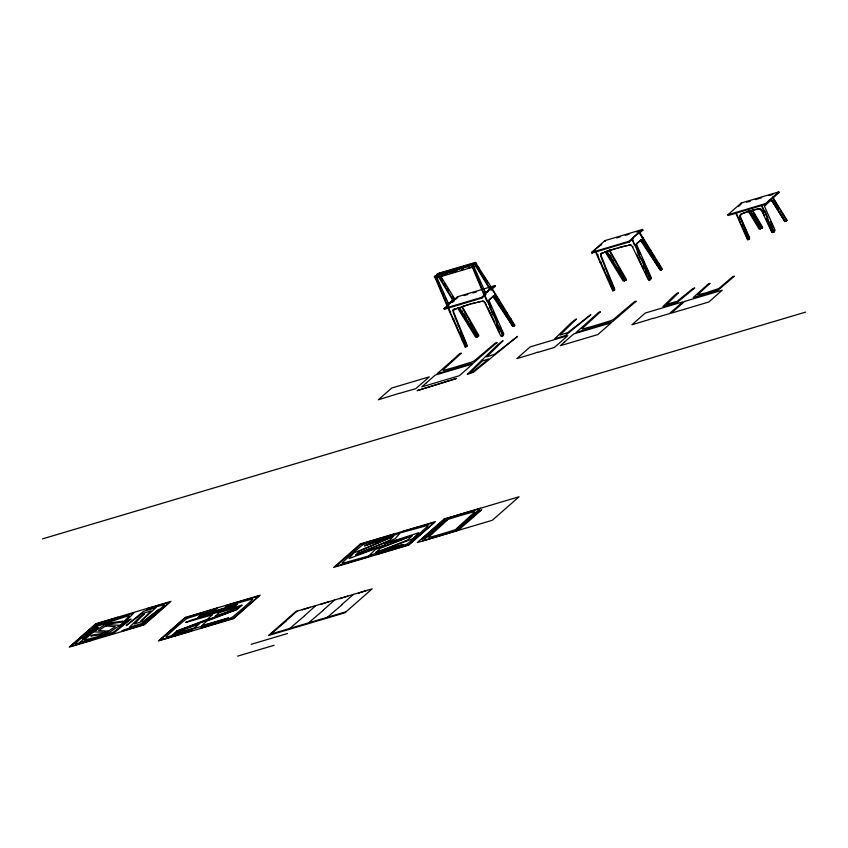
<?xml version="1.0" encoding="UTF-8"?>
<svg xmlns="http://www.w3.org/2000/svg" width="848" height="848" viewBox="0 0 848 848"><rect width="100%" height="100%" fill="white"/><g stroke="black" fill="none" stroke-linecap="round" stroke-linejoin="round"><path stroke-width="1.27" d="M435.321 276.554L436.148 278.006L472.569 267.184L471.912 265.922L473.142 267.025L473.46 266.495M475.845 263.262L475.028 263.177L475.855 264.629L476.173 264.11M748.127 210.834L759.119 229.087L762.193 227.762A1.198 0.837 41.2 0 0 762.034 227.381L752.123 210.537M762.193 228.006L762.564 227.349A1.198 0.837 41.2 0 0 762.405 226.967L752.483 210.113M613.899 289.603L613.496 290.228M735.64 212.88L747.586 239.91L749.537 238.754A1.24 0.922 56.8 0 0 749.441 238.436L740.516 217.067L740.728 214.279A128.292 95.22 56.8 0 1 749.473 211.057M447.712 307.421L465.192 346.97L466.676 346.535L453.32 312.605A2.809 2.078 56.8 0 1 454.157 309.605A289.952 215.191 56.8 0 1 467.28 305.11L468.435 304.761A289.952 215.191 56.8 0 1 482.035 301.326A2.809 2.078 56.8 0 1 485.003 303.192L500.659 335.787L502.747 335.819L503.807 333.995L489.434 301.559A1.516 0.996 73.5 0 1 489.582 299.683L493.674 296.1A1.516 0.996 73.5 0 1 495.073 296.609L513.803 326.194L514.778 325.25L492.349 288.914M503.288 335.045L503.299 334.303M762.543 227.646L760.698 228.504L760.221 227.741M119.261 626.333L128.981 616.348A2.873 0.625 -27.7 0 0 128.08 615.902A297.33 64.861 -27.7 0 0 98.845 625.729A2.873 0.625 -27.7 0 0 95.591 627.584L84.418 637.972L82.15 638.936L96.184 625.644L133.814 612.987L120.978 625.866L119.314 626.396M98.156 627.923L85.277 638.926A2.873 0.625 -27.7 0 0 85.595 639.699A297.33 64.861 -27.7 0 0 111.459 632.862A2.873 0.625 -27.7 0 0 114.819 631.124L128.917 619.888L131.048 619.114L113.187 633.509L79.892 642.307L96.704 628.188L98.114 627.827M749.07 239.475L749.102 239.041A1.24 0.922 56.8 0 0 749.007 238.723L740.081 217.353L740.293 214.565A128.292 95.22 56.8 0 1 749.038 211.343L750.565 210.739A128.292 95.22 56.8 0 1 759.861 208.587L760.126 208.587M749.505 239.189L748.392 239.518M461.195 353.298L443.366 369.622A2.809 0.615 -27.7 0 0 443.875 370.279A289.952 63.25 -27.7 0 0 456.934 366.58L458.09 366.23A289.952 63.25 -27.7 0 0 471.753 362.001A2.809 0.615 -27.7 0 0 475.05 360.209L494.978 343.355L497.172 342.497L492.635 346.154M446.991 520.333L429.162 536.657A2.809 0.615 -27.7 0 0 429.671 537.314A289.952 63.25 -27.7 0 0 456.394 529.375A2.809 0.615 -27.7 0 0 459.69 527.594L479.618 510.74L481.812 509.881L473.226 517.079M456.362 528.781L474.202 512.446A2.809 0.615 -27.7 0 0 473.682 511.8A289.952 63.25 -27.7 0 0 446.97 519.739A2.809 0.615 -27.7 0 0 443.674 521.52L423.746 538.374L421.551 539.233L445.221 518.785L480.487 508.302L465.404 521.541M364.587 545.762L400.108 533.074L395.03 538.809L357.358 553.903L389.455 540.409L393.663 536.18L364.693 545.847M93.1 639.212L92.04 640.134L70.437 646.324L95.654 624.192L118.063 617.291L116.25 618.595L98.686 624.107A2.873 0.625 -27.7 0 0 95.358 625.909A297.33 64.861 -27.7 0 0 75.769 643.102A2.873 0.625 -27.7 0 0 76.309 643.749L93.057 639.116M192.602 629.958L191.531 630.912L174.709 635.915L175.112 635.555M225.928 606.214L226.988 605.271L258.905 596.017L233.688 618.15L223.459 621.425L223.861 621.075M368.848 556.076L367.788 556.998L335.872 566.252L361.1 544.119L371.318 540.844L370.915 541.194M105.947 625.941L107.06 625.093L110.781 624.859L119.907 625.294L106.996 633.933L90.789 635.979L92.549 635.014L105.608 633.043L115.275 626.577L106.021 626.025M107.95 631.262L106.869 632.036L103.149 632.279L94.022 631.834L106.933 623.206L123.14 621.16L121.381 622.125L108.226 624.128L98.654 630.562L107.94 631.113M384.96 543.759L418.806 532.714L412.732 538.809L376.311 552.398L407.538 540.091L412.414 535.607L385.034 543.844M595.338 251.474L612.733 290.811L614.206 290.366L600.861 256.435A2.809 2.078 56.8 0 1 601.688 253.446A289.952 215.191 56.8 0 1 614.811 248.941L615.966 248.602A289.952 215.191 56.8 0 1 629.566 245.157A2.809 2.078 56.8 0 1 632.544 247.022L648.19 279.617L650.289 279.649L651.349 277.837L636.965 245.401A1.516 0.996 73.5 0 1 637.113 243.514L641.205 239.931A1.516 0.996 73.5 0 1 642.604 240.45L661.334 270.035L662.32 269.092L639.89 232.744M614.259 290.302L614.715 289.295L601.296 256.149A2.809 2.078 56.8 0 1 602.122 253.16A289.952 215.191 56.8 0 1 615.245 248.655L616.411 248.316M144.52 613.761L134.249 623.958L143.545 621.118L159.18 609.246L141.86 623.503L129.405 627.213L139.464 617.439L144.489 613.655M140.885 621.096L151.167 610.878L141.87 613.719L126.235 625.591L143.556 611.323L156.011 607.624L140.969 621.181M467.396 374.212L481.145 360.813L482.957 360.04L481.494 360.485L497.882 344.553L502.906 340.779M502.938 340.885L486.741 356.817L494.511 354.326L517.598 336.37L473.322 372.367L467.449 374.297M576.216 319.166L560.009 335.098L567.789 332.607L590.876 314.65L565.181 335.67L554.762 338.765L571.149 322.844L576.184 319.06M185.606 622.4L192.136 619.835L218.837 611.927L217.936 612.807L219.409 611.758L241.934 605.133M241.934 605.292L238.097 608.652L176.501 631.198L207.389 619.305L212.477 614.758L185.701 622.485M172.165 635.152L176.055 631.718L237.588 609.246L206.732 621.096L201.633 625.686L228.409 617.959M228.398 618.118L172.25 635.237M749.028 238.68L748.36 239.337M774.521 231.101L773.779 231.822M466.803 345.973L465.149 341.225M709.882 283.539L698.021 294.256A4.06 0.89 -27.7 0 0 697.565 294.754L706.034 292.857L718.733 288.532A3.954 0.859 -27.7 0 0 719.708 287.811L732.396 276.946L734.442 276.141L718.139 290.122L693.219 297.531L708.387 283.889L709.871 283.444M457.517 307.771L475.611 337.133L478.336 336.391L461.715 306.722M478.336 336.391L478.696 335.257L462.34 306.764M605.059 251.602L623.142 280.964L625.877 280.232L609.246 250.552M625.877 280.232L626.227 279.087L609.352 249.683M466.676 346.535L467.174 345.465L453.754 312.318A2.809 2.078 56.8 0 1 454.592 309.329A289.952 215.191 56.8 0 1 459.457 307.517M614.641 290.08L612.733 290.811M465.51 318.445L465.181 317.905L466.114 317.332M460.941 311.036L461.45 311.364M462.531 311.513L462.202 310.983L461.259 311.555M197.552 617.588L235.691 605.705M465.361 317.693L465.743 317.735M469.273 324.021L468.594 323.427M498.264 300.584L498.9 300.065M473.322 331.102L473.173 330.36M473.735 330.19L472.993 330.561M235.733 605.801L197.605 617.662M237.281 604.433L199.185 616.295L200.351 615.309L237.249 604.348M502.44 306.594L503.108 306.34L502.164 306.912M456.447 378.537L417.121 390.663L456.404 378.452M510.252 319.261L510.909 318.986L509.987 319.569M608.991 255.195L608.472 254.866M613.21 262.541L612.892 261.534M613.655 261.173L612.712 261.735M642.18 238.023L642.816 237.504M616.888 267.968L617.715 267.745M645.794 244.415L646.43 243.895M621.022 275.197L620.715 274.19M649.981 250.436L650.649 250.181M649.992 250.679L650.628 250.16M624.764 280.253L624.393 280.667L623.768 279.649M653.607 257.082L654.529 256.478L653.978 256.658M657.889 262.986L657.529 263.421L658.461 262.838L657.56 262.467M658.451 262.827L661.949 269.505L659.797 269.537L640.399 240.228M660.475 269.95L661.758 269.251M754.338 216.113L753.851 215.318L753.204 215.827M774.871 201.58L774.5 202.004L775.432 201.411L774.712 201.315M782.598 214.576L782.969 214.162M784.866 220.925L785.64 220.787M772.825 197.192L787.114 220.342L785.174 221.349L772.623 200.51L771.192 199.842L764.483 206.287L775.083 230.211L774.076 231.886L771.871 232.384A1.198 0.89 56.8 0 1 771.627 232.002L761.769 210.908L759.426 208.873A128.292 95.22 56.8 0 0 750.204 211.004M434.823 276.999L447.044 305.905L454.973 299.27L441.437 277.338M435.384 276.83L447.606 305.736M471.817 266.007L484.028 294.913L484.59 294.744L472.378 265.837M435.904 276.045L437.642 274.529L438.639 275.176M438.204 274.36L435.883 276.384L436.148 278.006M438.193 275.017L437.642 274.529M437.239 277.635L437.706 277.222A1.516 0.986 73.5 0 1 439.116 277.731L451.942 298.772A1.516 0.986 73.5 0 1 451.91 300.881L449.005 303.436A1.516 0.986 73.5 0 1 448.147 303.489M472.887 265.053L475.187 263.368L472.315 265.562M472.463 266.41L472.94 266.155M475.187 264.025L475.664 263.77M473.142 267.025L473.915 266.357L472.771 264.735L434.791 276.024L435.586 278.176L434.24 276.692L472.368 265.095L473.544 266.664M475.855 264.629L476.64 263.972L475.558 262.339L437.515 273.639L437.557 274.381M474.467 266.442L474.7 266.23A1.516 0.986 73.5 0 1 476.099 266.738L488.936 287.779A1.516 0.986 73.5 0 1 488.904 289.889L485.989 292.443A1.516 0.986 73.5 0 1 484.643 292.03M444.013 308.555L481.558 297.404L485.607 293.853L485.957 294.521L481.918 298.072L444.363 309.234L444.013 308.555L448.051 305.015L448.613 304.845L448.709 305.746M453.479 300.489L457.432 296.779L494.988 285.617L495.338 286.285L490.738 290.005M444.363 309.234L445.974 307.813M447.617 306.372L448.179 306.213M455.365 299.577L457.793 297.447L457.432 296.779M452.525 302.386L454.305 300.828L453.394 300.319M453.055 309.944L454.072 309.054M453.108 310.23L454.634 308.884M484.028 294.913L484.664 294.351M485.936 293.238L488.607 290.896M490.388 289.327L494.988 285.617M487.25 300.743L486.678 300.892L484.473 295.496M489.02 299.853L491.066 298.061M491.575 297.606L493.101 296.27A1.516 0.996 73.5 0 1 494.511 296.779L512.701 326.247L513.856 325.844L513.538 325.325M399.196 393.451L415.859 388.638L429.289 376.851L391.734 388.013L378.303 399.79L399.132 393.345M465.965 346.397L465.192 346.97M452.164 360.527L459.616 353.658L461.153 353.224M632.576 237.853L633.488 238.362L629.449 241.903L591.893 253.064L591.544 252.397L604.974 240.609L642.519 229.448L642.879 230.126L638.83 233.666L637.919 233.168L632.661 238.023M595.72 249.1L601.667 244.33M591.893 253.064L595.126 250.224M492.624 346.164L473.502 362.944L437.07 373.767L452.154 360.538M600.638 254.061L601.656 253.17M163.844 638.904L163.441 639.254L175.101 635.565M591.544 252.397L629.099 241.235L642.519 229.448M632.142 239.221L634.209 244.733L635.205 244.277L638.321 251.305L637.314 251.761L640.431 258.788L641.427 258.343L644.533 265.371L643.526 265.806L646.642 272.855L647.649 272.42L650.723 279.363L648.805 280.084M636.562 243.683L640.134 240.546M727.807 214.83L741.237 203.043L778.782 191.881L779.142 192.56L765.712 204.336L728.156 215.498L727.807 214.83L765.362 203.668L778.782 191.881M738.354 206.552L740.781 204.421M285.702 621.128L297.044 611.164M285.903 621.319L271.021 634.007L346.132 611.694M382.183 537.855L382.586 537.494L370.936 541.194M302.704 609.489L302.301 609.839L310.177 607.263M764.525 205.364L770.631 200.001L771.532 200.075L784.612 221.519L786.191 220.925M289.804 628.432L304.676 615.733M315.827 605.589L304.591 615.637M321.477 603.914L321.074 604.264L328.95 601.688M649.091 319.516L652.748 318.329M308.577 622.845L323.459 610.157M323.321 610.072L334.6 600.013M418.774 527.021L419.177 526.661L402.355 531.664L401.295 532.597L427.085 525.537A2.809 0.615 -27.7 0 1 427.678 526.152A289.952 63.25 -27.7 0 1 408.566 542.921A2.809 0.615 -27.7 0 1 405.259 544.692L378.187 553.193L376.332 554.507L409.043 544.554L434.271 522.421L418.795 527.011M340.26 598.328L339.857 598.677L347.722 596.112M327.36 617.27L342.232 604.582M342.03 604.391L353.383 594.427M359.033 592.752L358.63 593.102L366.506 590.526M429.904 534.632L445.412 520.693L446.949 520.259M465.393 521.552L457.941 528.421L456.468 528.855M461.142 527.689L458.143 530.329L422.866 540.801L429.894 534.643M533.911 353.446L537.643 352.185M533.805 353.521L516.814 358.64L530.244 346.853L567.789 335.691L554.369 347.479L537.749 352.418M438.14 274.084L438.851 274.254L438.13 274.339M475.124 263.092L476.258 264.279M475.686 262.922L491.957 288.278L491.395 288.447M610.655 283.412L610.094 283.561M648.932 319.643L631.919 324.773L645.349 312.997L682.894 301.835L669.475 313.622L652.875 318.551M450.776 313.071L449.694 311.905L450.691 311.449M453.288 318.594L452.79 318.912L453.924 318.753M486.89 300.754L487.674 300.436L490.78 307.474M456.341 325.664L456.913 325.515L456.606 326.268M501.274 336.253L503.182 335.532L500.108 328.568L499.112 329.024L495.995 321.986L496.992 321.519L493.886 314.502L492.889 314.958L490.208 307.623M459.796 332.67L459.436 332.67M459.998 332.511L463.125 339.582L462.128 340.027L462.69 339.868M597.66 255.439L597.957 254.686M632.322 239.189L650.289 279.649M601.317 262.276L600.331 262.753L600.373 261.576M637.749 251.453L638.321 251.305M606.977 276.512L607.412 276.066M610.602 283.433L607.104 276.649M646.865 272.717L647.374 272.505M738.735 218.604L739.297 218.434L738.99 219.187M741.841 225.632L742.276 225.176M761.281 205.651L764.218 211.025M772.168 232.606L774.076 231.886L771.002 224.921L770.005 225.377L766.889 218.349L767.896 217.894L764.779 210.855L763.783 211.311M744.947 232.67L745.509 232.5M448.126 272.515L452.185 271.222M447.839 273.893L436.55 277.656M449.875 273.257L454.687 271.784M434.918 276.914L435.48 276.745M435.957 277.148L435.268 277.582M454.984 271.699L457.178 271.053M472.824 266.876L467.577 268.233M616.591 237.938L620.344 236.815M625.347 235.331L629.11 234.218M636.615 231.981L642.879 230.126M601.486 243.991L601.285 244.828M746.59 202.227L750.353 201.114M755.356 199.619L761.61 197.764M769.125 195.528L772.878 194.415M776.641 193.302L779.142 192.56M642.254 237.663L642.826 237.514M464.047 295.592L467.799 294.468M472.813 292.984L476.565 291.871M454.401 299.439L454.973 299.27M608.8 255.386L609.723 254.803L610.062 255.354M778.782 207.908L779.344 207.749L778.697 208.248M484.346 295.613L484.908 295.443L502.747 335.819M494.723 293.832L495.296 293.684L494.649 294.182M600.32 262.732L600.882 262.562L604.264 270.374M756.829 222.24L757.762 221.646L757.275 220.862M490.494 307.538L489.773 307.909M786.562 220.512L787.114 220.342M785.269 221.201L786.753 220.766L782.884 214.491M620.524 274.402L621.107 274.254M469.718 323.713L469.082 324.233L469.633 324.053M506.447 312.827L507.009 312.658L506.076 313.241M506.277 313.166L502.737 306.743M625.315 280.084L626.237 279.808M510.92 319.007L510.019 318.625M478.707 335.978L476.862 336.836L476.226 335.808M513.485 325.643L514.778 325.25M513.485 325.95L514.418 325.674L510.549 319.41M466.559 346.408L465.51 346.408M42.4 538.904L805.6 312.117M382.204 537.844L393.811 534.166L391.956 535.48L364.884 543.981A2.809 0.615 -27.7 0 0 361.577 545.752A289.952 63.25 -27.7 0 0 342.465 562.521A2.809 0.615 -27.7 0 0 343.058 563.136L368.816 555.981M473.216 517.089L473.778 516.92L461.153 527.679M163.834 638.904L159.625 640.155L184.843 618.022L217.565 608.069L215.752 609.373L188.627 617.885A2.809 0.615 -27.7 0 0 185.32 619.655A289.952 63.25 -27.7 0 0 166.219 636.424A2.809 0.615 -27.7 0 0 166.802 637.039L192.56 629.884M223.851 621.075L200.965 628.103L202.778 626.81L229.903 618.287A2.809 0.615 -27.7 0 0 233.211 616.517A289.952 63.25 -27.7 0 0 252.312 599.748A2.809 0.615 -27.7 0 0 251.729 599.133L225.971 606.288M251.114 644.332L287.504 633.52M237.684 656.119L274.084 645.296M457.443 269.622L459.499 269.017M461.566 268.434L463.644 267.851M461.323 269.887L463.4 269.325M769.772 199.895L772.115 201.305L779.545 212.753M660.74 269.505L660.242 269.208M649.239 279.808L648.699 279.437M501.709 335.967L501.041 335.395M772.602 232.32L772.38 232.172A1.198 0.89 56.8 0 1 772.062 231.716L770.832 229.077M771.065 199.672L772.761 201.262M512.627 326.003L492.868 296.387M761.069 209.074L761.981 210.198M660.157 269.113L656.564 263.686M512.627 325.282L510.443 321.986M641.067 240.249L642.254 242.051M645.264 246.609L647.384 249.81M649.504 253.011L651.624 256.213M653.734 259.414L655.854 262.626M494.13 297.319L494.723 298.22M497.734 302.768L499.143 304.898M501.963 309.17L504.083 312.382M506.203 315.583L507.613 317.714M773.27 202.057L775.316 205.216M775.825 206.011L777.362 208.385M780.054 213.548L784.654 220.66M773.736 199.736L774.224 200.531M775.072 201.835L779.429 208.968M780.573 210.813L781.061 211.618M781.379 212.138L782.036 213.187M754.667 216.643L755.155 217.427M756.289 219.272L756.787 220.067M750.395 210.728L761.26 228.335L760.296 229.161L748.689 210.675M751.784 214.056L752.271 214.851M757.646 223.554L758.133 224.349M758.462 224.879L759.108 225.928M639.816 233.709L640.346 234.567M640.632 235.034L641.279 236.083M641.438 236.348L641.925 237.143M642.455 237.917L646.356 244.245M646.653 244.786L647.141 245.581M647.469 246.111L648.116 247.16M649.091 248.75L649.748 249.8M650.268 250.584L654.179 256.912M655.928 259.827L656.585 260.877M661.069 269.166L661.387 269.675L660.232 270.077L642.042 240.609A1.516 0.996 73.5 0 0 640.643 240.101M610.221 255.608L611.037 256.933M611.366 257.463L611.853 258.248M612.828 259.838L613.475 260.887M618.033 268.275L618.69 269.335M619.665 270.915L620.312 271.964M606.765 251.019L624.955 280.497L624.34 281.027L605.62 251.432M606.691 251.983L607.338 253.033M613.528 263.06L614.175 264.11M615.16 265.7L615.807 266.749M621.181 275.452L621.51 275.992M621.997 276.777L622.644 277.826M494.914 294.086L498.825 300.415M477.859 266.505L479.152 268.593M483.657 275.907L485.597 279.045M486.243 280.084L487.526 282.172M492.243 289.815L492.688 290.535M493.048 291.129L493.748 292.253M499.928 302.27L500.415 303.065M501.56 304.909L502.048 305.704M506.606 313.092L507.252 314.142M508.397 315.986L508.885 316.781M509.213 317.311L509.86 318.36M463.665 313.357L464.312 314.417M464.64 314.947L465.128 315.732M470.502 324.434L470.99 325.229M471.477 326.024L472.781 328.134M473.11 328.664L473.597 329.448M441.511 278.547L442.804 280.635M444.734 283.773L446.027 285.861M447.309 287.949L448.603 290.037M452.472 296.302L453.765 298.39M459.393 307.453L477.424 336.667L476.809 337.186L458.09 307.601M459.16 308.142L459.807 309.202M465.997 319.219L466.485 320.014M467.619 321.858L468.107 322.653M474.456 332.935L474.944 333.73M475.272 334.26L475.908 335.299M475.59 262.986L437.112 273.989L437.377 275.155M765.362 203.668L765.712 204.336M741.237 203.043L741.587 203.711M629.099 241.235L629.449 241.903M604.974 240.609L605.324 241.288M490.95 289.168L491.299 289.836M474.626 263.537L474.933 264.12M481.558 297.404L481.918 298.072M636.604 254.305L643.441 268.551M645.158 272.113L648.572 279.236M485.925 303.902L486.402 304.898M487.367 306.902L494.204 321.148M495.91 324.71L499.334 331.833M762.214 210.622L763.444 213.261M763.847 214.141L764.673 215.901M765.903 218.53L767.133 221.169M768.362 223.808L770.419 228.197M770.599 221.741L773.175 227.412M739.668 215.943L749.59 237.779L748.583 239.465L748.339 238.892M745.116 229.32L746.399 232.151M476.014 272.865L476.671 274.317M479.915 281.557L480.562 283.009M438.384 282.405L439.031 283.857M442.921 292.549L443.578 294.002M445.529 298.348L446.175 299.8M636.403 245.56L636.784 246.418M639.085 251.612L640.335 254.442M642.424 259.149L643.685 261.979M645.773 266.696L647.024 269.516M647.437 270.459L648.688 273.289M649.112 274.233L650.363 277.063M609.341 277.519L610.592 280.338M611.016 281.282L612.267 284.112M612.68 285.055L614.45 289.115L613.729 290.355L613.475 289.783M612.542 286.168L613.793 288.988M488.872 301.729L489.126 302.301M489.752 303.722L491.13 306.828M493.218 311.545L494.469 314.375M496.568 319.081L497.818 321.911M499.907 326.628L501.157 329.448M501.571 330.391L502.832 333.222M461.81 333.677L463.061 336.508M463.474 337.451L464.736 340.281M465.001 342.327L466.252 345.157M761.493 204.697L773.641 232.172M736.075 212.424L738.862 218.72M741.968 225.748L745.074 232.787M739.382 220.067L739.891 221.243M740.156 221.826L740.675 222.992M741.194 224.169L741.576 225.049M745.339 233.539L745.858 234.716M746.113 235.299L746.632 236.475M746.887 237.058L747.523 238.489M637.367 250.595L638.141 252.354M650.034 279.246L650.829 278.144M595.974 251.453L598.306 256.912M598.561 257.485L599.08 258.661M599.6 259.827L599.992 260.707M604.518 270.968L605.037 272.134M605.292 272.717L605.949 274.19M606.331 275.059L606.723 275.939M610.475 284.44L610.995 285.617M611.26 286.2L611.768 287.366M612.415 288.818L612.659 289.391M448.306 307.326L450.246 311.714M453.351 318.753L456.468 325.78M451.284 314.237L451.549 314.82M452.058 315.997L452.45 316.876M452.705 317.449L453.224 318.636M456.86 326.83L457.507 328.303M458.026 329.469L458.28 330.063M458.8 331.218L459.181 332.109M462.817 340.324L463.464 341.776M463.591 342.073L464.238 343.535M464.757 344.701L465.128 345.549M618.086 247.828A289.952 215.191 56.8 0 1 626.566 245.634M628.273 245.252A289.952 215.191 56.8 0 1 630 244.871A2.809 2.078 56.8 0 1 631.23 245.019M632.746 246.323A2.809 2.078 56.8 0 1 632.979 246.736M474.021 268.403A1.516 0.986 73.5 0 1 474.159 266.717M462.732 306.393A289.952 215.191 56.8 0 1 467.714 304.824L468.87 304.474A289.952 215.191 56.8 0 1 470.545 303.987M472.23 303.52A289.952 215.191 56.8 0 1 475.611 302.63M477.318 302.206A289.952 215.191 56.8 0 1 480.742 301.411M482.47 301.04A2.809 2.078 56.8 0 1 483.689 301.178M484.123 301.4A2.809 2.078 56.8 0 1 484.537 301.708M485.204 302.482A2.809 2.078 56.8 0 1 485.438 302.906M447.744 303.149A1.516 0.986 73.5 0 1 447.468 302.694M666.719 304.337L677.213 301.252L692.562 288.829L694.745 287.97L677.425 302.227L662.945 306.531L673.005 296.758L677.022 293.238L678.517 292.836L666.729 304.294M215.254 616.136L236.921 608.451L239.136 606.765L219.621 612.479L215.286 616.072M198.867 624.223L194.489 627.923L174.995 633.52L177.221 631.919L198.867 624.223M355.566 555.27L385.564 544.861L349.111 558.546L353.51 553.076L391.84 537.06L359.308 551.274L355.566 555.27M470.269 372.611L473.152 371.636L488.586 358.958L482.268 361.015L470.301 372.548M375.696 552.578L403.118 544.522L369.283 555.546L375.367 549.451L411.778 535.862L380.551 548.168L375.696 552.578M600.278 311.969L582.449 328.293A2.809 0.615 -27.7 0 0 582.958 328.95A289.952 63.25 -27.7 0 0 596.017 325.25L597.172 324.901A289.952 63.25 -27.7 0 0 610.836 320.671A2.809 0.615 -27.7 0 0 614.132 318.88L634.06 302.026L636.254 301.167L612.585 321.615L576.152 332.437L598.699 312.329L600.236 311.894M146.566 609.436L163.357 604.9A2.873 0.625 -27.7 0 1 163.897 605.546A297.33 64.861 -27.7 0 1 144.308 622.739A2.873 0.625 -27.7 0 1 140.98 624.531L123.416 630.053L121.603 631.347L144.012 624.457L169.229 602.324L147.626 608.514L146.566 609.436M438.278 277.063L437.801 277.476A1.516 0.986 73.5 0 0 437.642 279.342L448.041 302.535A1.516 0.986 73.5 0 0 449.567 303.266L452.472 300.722A1.516 0.986 73.5 0 0 452.503 298.602L439.677 277.561A1.516 0.986 73.5 0 0 438.278 277.063M475.262 266.071L474.795 266.484A1.516 0.986 73.5 0 0 474.636 268.35L485.024 291.542A1.516 0.986 73.5 0 0 486.551 292.284L489.466 289.73A1.516 0.986 73.5 0 0 489.497 287.62L476.671 266.569A1.516 0.986 73.5 0 0 475.262 266.071M95.972 623.662L69.186 647.172L144.202 624.881L170.989 601.37L95.972 623.662M425.802 383.338L421.763 386.879L459.319 375.717L472.739 363.94L435.194 375.102L425.802 383.338M185.224 617.45L158.438 640.961L233.454 618.669L260.241 595.158L185.224 617.45M564.312 342.179L560.263 345.719L597.819 334.568L611.249 322.781L573.693 333.942L564.312 342.179M360.421 543.918L333.635 567.429L408.651 545.137L435.437 521.626L360.421 543.918M295.793 611.535L268.498 635.502L344.86 612.807L372.155 588.851L295.793 611.535M684.633 301.4L671.203 313.188L708.758 302.026L722.189 290.239L684.633 301.4M444.066 519.061L417.28 542.572L492.296 520.28L519.082 496.769L444.066 519.061M604.444 269.346L603.437 269.781L604.433 269.335"/></g></svg>
